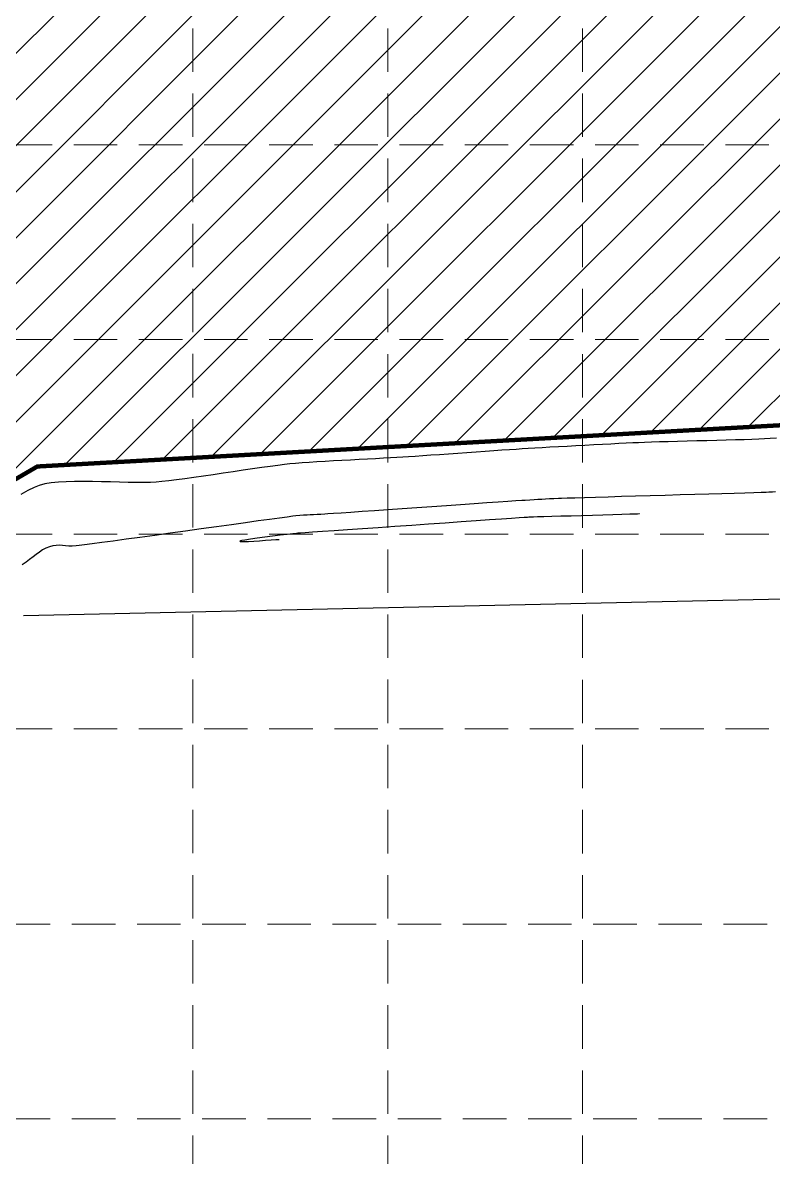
# Model space of a CAD drawing. Extents: x 2138193 to 2139991, y 332071 to 334944.
# Drawn here: x 2138917.9 to 2139090.7, y 332601.8 to 332863.1 of the extents above; entities that cross this region are included whole.
import ezdxf

# ---------------------------------------------------------------- set-up
doc = ezdxf.new("R2010")
doc.units = 0
doc.header["$LTSCALE"] = 100
doc.header["$MEASUREMENT"] = 0
doc.linetypes.add('DASHED', pattern=[0.75, 0.5, -0.25])
doc.linetypes.add('HIDDEN', pattern=[0.375, 0.25, -0.125])
for name, color, linetype in [('CONTOURS', 35, 'Continuous'), ('GRID', 254, 'DASHED'), ('V-ADJC-E', 7, 'Continuous'), ('V-PROP-E', 7, 'Continuous')]:
    doc.layers.add(name, color=color, linetype=linetype)

msp = doc.modelspace()

# ---------------------------------------------------------------- hatches: boundary and pattern name
at = {"layer": 'CONTOURS', "ltscale": 10}
h = msp.add_hatch(dxfattribs=at)
h.set_pattern_fill('ANSI31', color=5, scale=60, style=0)
h.set_pattern_definition([(45, (0, 0), (-5.303300858899106, 5.303300858899107), [])])
h.paths.add_polyline_path([(2138483.546160111, 332606.2740493599), (2138656.140052903, 332606.2740493599), (2138921.264482902, 332760.8706732228), (2139372.471049562, 332785.9219287917), (2139377.748317752, 332780.6479753673), (2139409.411939294, 332807.0177192923), (2139404.134671104, 332828.1135155923), (2139401.496037009, 332952.0512992817), (2139392.260811476, 332977.1025548506), (2139347.404019459, 332973.1470955816), (2139339.488117175, 332969.1916305132), (2139182.489332715, 332936.2294564062), (2139043.960999322, 332917.7706368185), (2138914.667891463, 332903.2672764998), (2138844.744069344, 332879.534509287), (2138820.996350087, 332862.3941780554), (2138795.929319984, 332796.4698240421), (2138748.301847437, 332763.2789477164)])

# ---------------------------------------------------------------- linework, layer by layer
at = {"layer": 'CONTOURS', "color": 5, "ltscale": 10, "const_width": 1}
msp.add_lwpolyline([(2138656.140052903, 332606.2740493598), (2138921.264482902, 332760.8706732228), (2139372.471049562, 332785.9219287917), (2139377.748317752, 332780.6479753673), (2139409.411939294, 332807.0177192923), (2139404.134671104, 332828.1135155923), (2139401.496037009, 332952.0512992817), (2139392.260811476, 332977.1025548506), (2139347.404019459, 332973.1470955816), (2139339.488117175, 332969.1916305132), (2139182.489332715, 332936.2294564062), (2139043.960999322, 332917.7706368185), (2138914.667891463, 332903.2672764998), (2138844.744069344, 332879.534509287), (2138820.996350087, 332862.3941780554), (2138795.929319984, 332796.4698240421), (2138748.301847437, 332763.2789477164), (2138483.546160112, 332606.27404936)], dxfattribs=at)
at = {"layer": 'CONTOURS', "extrusion": (0.02599468586012982, -0.9996620810589113, 0), "elevation": -277049.7620448726}
msp.add_lwpolyline([(2147004.981625339, 545), (2147002.713051326, 545)], dxfattribs=at)
at = {"layer": 'CONTOURS', "extrusion": (0.02678078806214005, -0.9996413303734348, 0), "elevation": -275361.3232562481}
msp.add_lwpolyline([(2147224.392249625, 545), (2147222.183060642, 545)], dxfattribs=at)
at = {"layer": 'CONTOURS', "extrusion": (0.02804333098697356, -0.9996067084544576, 0), "elevation": -272649.1220904927}
msp.add_lwpolyline([(2147572.577579207, 545), (2147570.465721786, 545)], dxfattribs=at)
at = {"layer": 'CONTOURS', "extrusion": (0.02992535224713386, -0.9995521363555205, 0), "elevation": -268605.1645609442}
msp.add_lwpolyline([(2148084.094501131, 545), (2148082.117917772, 545)], dxfattribs=at)
at = {"layer": 'CONTOURS'}
for points, elevation in [([(2139085.743975462, 332767.0982005611), (2139083.941565034, 332767.0392574298)], 545), ([(2139087.335139242, 332767.1568036122), (2139085.743975462, 332767.0982005611)], 545), ([(2139024.339666469, 332764.3311966344), (2139022.268129913, 332764.1853691912)], 545), ([(2139029.951536511, 332764.7178303479), (2139028.213498129, 332764.6000578933)], 545), ([(2139034.213870713, 332764.9886763995), (2139032.869216578, 332764.9069055052)], 545), ([(2139037.440528568, 332765.1791766914), (2139035.747318996, 332765.080007348)], 545), ([(2139039.264466569, 332765.2844627704), (2139037.440528568, 332765.1791766914)], 545), ([(2139041.19010014, 332765.3941439256), (2139039.264466569, 332765.2844627704)], 545), ([(2139043.18839642, 332765.506498498), (2139041.19010014, 332765.3941439256)], 545), ([(2139045.230322549, 332765.6198048281), (2139043.18839642, 332765.506498498)], 545), ([(2139058.306681025, 332766.2949789768), (2139056.772266021, 332766.2232168022)], 545), ([(2139061.029034268, 332766.4065495778), (2139059.652462999, 332766.3539196349)], 545), ([(2139062.649866418, 332766.4604385406), (2139061.029034268, 332766.4065495778)], 545), ([(2139066.472477524, 332766.5714604928), (2139064.477000491, 332766.515453265)], 545), ([(2139068.598338556, 332766.6283269654), (2139066.472477524, 332766.5714604928)], 545), ([(2139070.816624626, 332766.6859194246), (2139068.598338556, 332766.6283269654)], 545), ([(2138997.277093192, 332762.5619497514), (2138995.345973818, 332762.4628053633)], 545), ([(2138999.140313706, 332762.6578404894), (2138997.277093192, 332762.5619497514)], 545), ([(2139011.849374294, 332763.4474910549), (2139009.978307126, 332763.316582007)], 545), ([(2139013.834173927, 332763.5874632032), (2139011.849374294, 332763.4474910549)], 545), ([(2139015.900577667, 332763.7338677715), (2139013.834173927, 332763.5874632032)], 545), ([(2139018.016457151, 332763.8840740792), (2139015.900577667, 332763.7338677715)], 545), ([(2139020.14968402, 332764.035451446), (2139018.016457151, 332763.8840740792)], 545), ([(2138966.373751628, 332759.6642526393), (2138964.072465098, 332759.3222033422)], 545), ([(2138974.84284236, 332760.8934115284), (2138972.90823589, 332760.6219421113)], 545), ([(2138921.69973854, 332756.5281773229), (2138920.508577989, 332756.0588105478)], 545), ([(2138924.437059514, 332757.0843076186), (2138922.960083251, 332756.846748962)], 545), ([(2138929.844640649, 332757.4087544429), (2138927.91165191, 332757.3555254843)], 545), ([(2138942.146505729, 332757.1912556668), (2138940.173961862, 332757.2424944849)], 545), ([(2138944.012544178, 332757.1568526143), (2138942.146505729, 332757.1912556668)], 545), ([(2138951.500958943, 332757.5540627065), (2138949.948946978, 332757.3765664067)], 545), ([(2138959.501978088, 332758.6487692198), (2138957.305035514, 332758.3323489547)], 545), ([(2139058.977820978, 332754.0187477553), (2139055.712052339, 332753.9241535914)], 548), ([(2139069.218627943, 332754.3143531274), (2139065.79223976, 332754.2154922404)], 548), ([(2139072.576294015, 332754.4113468213), (2139069.218627943, 332754.3143531274)], 548), ([(2139075.804106998, 332754.504828605), (2139072.576294015, 332754.4113468213)], 548), ([(2139081.625649781, 332754.6746775736), (2139078.840935913, 332754.5931537615)], 548), ([(2139087.855791307, 332754.8619937732), (2139086.194208457, 332754.8107422965)], 548), ([(2139089.627909138, 332754.9227113717), (2139089.020735194, 332754.8998650372)], 548), ([(2139090.450813805, 332754.9688921426), (2139089.627909138, 332754.9227113717)], 548), ([(2139015.418504031, 332751.8247410628), (2139012.037217519, 332751.5895513715)], 548), ([(2139024.729154046, 332752.4709261432), (2139021.830107179, 332752.27006344)], 548), ([(2139029.585563954, 332752.8058796222), (2139027.336184599, 332752.6510765344)], 548), ([(2139035.590004409, 332753.1981050035), (2139034.614240712, 332753.1385428357)], 548), ([(2139041.948862685, 332753.5130988832), (2139041.197457246, 332753.4860255037)], 548), ([(2139043.242855805, 332753.5547522402), (2139041.948862685, 332753.5130988832)], 548), ([(2139045.018305626, 332753.6093408577), (2139043.242855805, 332753.5547522402)], 548), ([(2138981.712442945, 332749.5712981523), (2138980.774361413, 332749.4867110405)], 548), ([(2138982.559013265, 332749.6341445067), (2138981.712442945, 332749.5712981523)], 548), ([(2138984.10020494, 332749.7180636743), (2138983.344718541, 332749.6811122865)], 548), ([(2138985.643105767, 332749.7853660046), (2138984.856118626, 332749.7508608528)], 548), ([(2138986.491812529, 332749.8274413124), (2138985.643105767, 332749.7853660046)], 548), ([(2138996.001330883, 332750.4737175409), (2138993.427706923, 332750.2950186392)], 548), ([(2139025.371229341, 332748.5486889123), (2139022.239493505, 332748.3321091188)], 549), ([(2139033.303517367, 332749.0963290771), (2139032.163938218, 332749.0179132866)], 549), ([(2139033.752189144, 332749.1268383678), (2139033.303517367, 332749.0963290771)], 549), ([(2139035.045788661, 332749.19672746), (2139034.698134544, 332749.1811539882)], 549), ([(2139035.461215524, 332749.2102144719), (2139035.045788661, 332749.19672746)], 549), ([(2139036.428711166, 332749.239734362), (2139035.461215524, 332749.2102144719)], 549), ([(2139039.677104655, 332749.3368687342), (2139037.862574555, 332749.2827861197)], 549), ([(2139046.547684887, 332749.5402916114), (2139044.105360855, 332749.4681224907)], 549), ([(2139053.759028303, 332749.7529558139), (2139051.460219645, 332749.6852092837)], 549), ([(2139059.42222362, 332749.9198858563), (2139058.755775248, 332749.9002093915)], 549), ([(2139059.904847337, 332749.9341696455), (2139059.765540408, 332749.9300409155)], 549), ([(2138955.406550434, 332746.0050652092), (2138951.815520497, 332745.505211998)], 548), ([(2138962.528802747, 332746.996781999), (2138958.999112737, 332746.5053697771)], 548), ([(2138965.931215806, 332747.4699581726), (2138962.528802747, 332746.996781999)], 548), ([(2138972.096592448, 332748.3242275659), (2138969.14194726, 332747.9155545958)], 548), ([(2138989.578850826, 332746.071537365), (2138986.867032865, 332745.8837815403)], 549), ([(2139015.137656196, 332747.8407692267), (2139011.321849283, 332747.5767015274)], 549), ([(2139022.239493505, 332748.3321091188), (2139018.802586696, 332748.0943538237)], 549), ([(2138948.290427582, 332745.0151538455), (2138944.895676346, 332744.5442344542)], 548), ([(2138967.881152467, 332743.6700883196), (2138967.893452249, 332743.6516217223)], 549), ([(2138967.991499795, 332743.7292163995), (2138967.89275186, 332743.6874993813)], 549), ([(2138967.893452249, 332743.6516217223), (2138967.978571898, 332743.6224913073)], 549), ([(2138970.296547681, 332744.1310490198), (2138969.029679668, 332743.9372407226)], 549), ([(2138973.780913278, 332743.8701781364), (2138975.054851202, 332743.9596370736)], 549), ([(2138980.04141815, 332745.3585254858), (2138978.76150369, 332745.208047871)], 549), ([(2138980.903907051, 332745.4585245062), (2138980.04141815, 332745.3585254858)], 549), ([(2138981.341590091, 332745.5031467783), (2138981.22908469, 332745.4956858421)], 549), ([(2138981.837979067, 332745.5356178349), (2138981.454252094, 332745.5090851882)], 549), ([(2138921.740061398, 332741.172421838), (2138921.015535688, 332740.6212466794)], 548), ([(2138922.47115344, 332741.6653364515), (2138921.740061398, 332741.172421838)], 548), ([(2138927.044014685, 332742.6791180903), (2138926.332458104, 332742.7170625628)], 548), ([(2138927.764715665, 332742.6170226416), (2138927.044014685, 332742.6791180903)], 548), ([(2138928.515590138, 332742.5590486755), (2138927.764715665, 332742.6170226416)], 548), ([(2138933.908181346, 332743.0388185477), (2138932.131208369, 332742.8037484976)], 548), ([(2138918.658038362, 332738.800954195), (2138917.736459787, 332738.1995331185)], 548), ([(2138920.275244493, 332740.0300906018), (2138919.49685599, 332739.4172332316)], 548), ([(2138921.015535688, 332740.6212466794), (2138920.275244493, 332740.0300906018)], 548)]:
    msp.add_lwpolyline(points, dxfattribs=dict(at, elevation=elevation))
at = {"layer": 'CONTOURS', "extrusion": (0.04327650002418305, -0.999063133413328, 0), "elevation": -239883.185262378}
msp.add_lwpolyline([(2151485.636775018, 545), (2151484.293558435, 545)], dxfattribs=at)
at = {"layer": 'CONTOURS', "extrusion": (0.0532734236141927, -0.998579962915551, 0), "elevation": -218338.0959042971}
msp.add_lwpolyline([(2153780.038112238, 545), (2153778.740655065, 545)], dxfattribs=at)
at = {"layer": 'CONTOURS', "extrusion": (0.06114138810711169, -0.9981291152252477, 0), "elevation": -201357.784590415}
msp.add_lwpolyline([(2155435.298778783, 545), (2155433.835514026, 545)], dxfattribs=at)
at = {"layer": 'CONTOURS', "extrusion": (0.06964555190583158, -0.9975718004733957, 0), "elevation": -182982.7823290738}
msp.add_lwpolyline([(2157007.914627079, 545), (2157005.91727826, 545)], dxfattribs=at)
at = {"layer": 'CONTOURS', "extrusion": (0.06880615977088736, -0.9976300478522002, 0), "elevation": -184797.6468668864}
msp.add_lwpolyline([(2156855.073227023, 545), (2156853.187424961, 545)], dxfattribs=at)
at = {"layer": 'CONTOURS', "extrusion": (0.06587375977283583, -0.9978279650187154, 0), "elevation": -191135.9960482664}
msp.add_lwpolyline([(2156305.932756037, 545), (2156304.366738989, 545)], dxfattribs=at)
at = {"layer": 'CONTOURS', "extrusion": (0.06327636602488436, -0.9979960428291712, 0), "elevation": -196747.8335123049}
msp.add_lwpolyline([(2155802.493009263, 545), (2155801.135223855, 545)], dxfattribs=at)
at = {"layer": 'CONTOURS', "extrusion": (0.05945384015861214, -0.9982310558635181, 0), "elevation": -205002.547755582}
msp.add_lwpolyline([(2155036.074453175, 545), (2155034.538287501, 545)], dxfattribs=at)
at = {"layer": 'CONTOURS', "extrusion": (0.05463994633661343, -0.9985061222968702, 0), "elevation": -215391.1920686206}
msp.add_lwpolyline([(2154034.1135557, 545), (2154032.05395579, 545)], dxfattribs=at)
at = {"layer": 'CONTOURS', "extrusion": (0.05381035111611238, -0.9985511735072774, 0), "elevation": -217180.7269732374}
msp.add_lwpolyline([(2153856.464414166, 545), (2153854.419363993, 545)], dxfattribs=at)
at = {"layer": 'CONTOURS', "extrusion": (0.05287831783225949, -0.9986009630994909, 0), "elevation": -219190.9604192011}
msp.add_lwpolyline([(2153654.819385723, 545), (2153652.817967145, 545)], dxfattribs=at)
at = {"layer": 'CONTOURS', "extrusion": (0.05179471745127006, -0.9986577528083097, 0), "elevation": -221527.7349339959}
msp.add_lwpolyline([(2153417.638885224, 545), (2153415.710179494, 545)], dxfattribs=at)
at = {"layer": 'CONTOURS', "extrusion": (0.05048967966095374, -0.9987245827793237, 0), "elevation": -224341.5190108822}
msp.add_lwpolyline([(2153128.146396598, 545), (2153126.319484042, 545)], dxfattribs=at)
at = {"layer": 'CONTOURS', "extrusion": (0.04885616222661899, -0.9988058246788944, 0), "elevation": -227862.7373275625}
msp.add_lwpolyline([(2152760.044043156, 545), (2152758.348002615, 545)], dxfattribs=at)
at = {"layer": 'CONTOURS', "extrusion": (0.04375464389637507, -0.9990423069807912, 0), "elevation": -238853.8725388361}
msp.add_lwpolyline([(2151571.163282613, 545), (2151569.816210557, 545)], dxfattribs=at)
at = {"layer": 'CONTOURS', "extrusion": (0.03009620583494902, -0.999547006595658, 0), "elevation": -268238.0496225446}
msp.add_lwpolyline([(2148110.504445007, 545), (2148108.67648288, 545)], dxfattribs=at)
at = {"layer": 'CONTOURS', "extrusion": (0.02559281655358843, -0.9996724502259999, 0), "elevation": -277912.8412616484}
msp.add_lwpolyline([(2146888.874706783, 545), (2146886.601209952, 545)], dxfattribs=at)
at = {"layer": 'CONTOURS', "extrusion": (0.0256089054350992, -0.9996720382017376, 0), "elevation": -277878.2888601982}
msp.add_lwpolyline([(2146895.637211787, 545), (2146893.347201488, 545)], dxfattribs=at)
at = {"layer": 'CONTOURS', "extrusion": (0.07840563200839495, -0.9969215399766245, 0), "elevation": -164029.0496492317}
msp.add_lwpolyline([(2158487.837571659, 545), (2158486.340414102, 545)], dxfattribs=at)
at = {"layer": 'CONTOURS', "extrusion": (0.07035195028031543, -0.9975222318784459, 0), "elevation": -181455.618908932}
msp.add_lwpolyline([(2157094.396977858, 545), (2157092.750078212, 545)], dxfattribs=at)
at = {"layer": 'CONTOURS', "extrusion": (0.06449456979323263, -0.9979180579923314, 0), "elevation": -194116.1770507834}
msp.add_lwpolyline([(2155993.71960644, 545), (2155991.950104192, 545)], dxfattribs=at)
at = {"layer": 'CONTOURS', "extrusion": (0.06014600114260984, -0.9981895904819652, 0), "elevation": -203508.0585639934}
msp.add_lwpolyline([(2155129.35054259, 545), (2155127.48561999, 545)], dxfattribs=at)
at = {"layer": 'CONTOURS', "extrusion": (0.05690013597390681, -0.9983798748603415, 0), "elevation": -210514.2429649112}
msp.add_lwpolyline([(2154458.198873586, 545), (2154456.265738416, 545)], dxfattribs=at)
at = {"layer": 'CONTOURS', "extrusion": (0.05450890573086539, -0.9985132844364285, 0), "elevation": -215673.452807725}
msp.add_lwpolyline([(2153949.823756993, 545), (2153947.849633018, 545)], dxfattribs=at)
at = {"layer": 'CONTOURS', "extrusion": (0.05282147485342464, -0.9986039714492974, 0), "elevation": -219313.030139269}
msp.add_lwpolyline([(2153584.277070404, 545), (2153582.289191644, 545)], dxfattribs=at)
at = {"layer": 'CONTOURS', "extrusion": (0.05175347857799296, -0.9986598907811796, 0), "elevation": -221616.0749449978}
msp.add_lwpolyline([(2153350.473582022, 545), (2153348.499189041, 545)], dxfattribs=at)
at = {"layer": 'CONTOURS', "extrusion": (0.05220141951482231, -0.9986365764384147, 0), "elevation": -220650.1699270139}
msp.add_lwpolyline([(2153455.23205278, 545), (2153453.46158839, 545)], dxfattribs=at)
at = {"layer": 'CONTOURS', "extrusion": (0.05384371341616433, -0.9985493751064881, 0), "elevation": -217108.284425204}
msp.add_lwpolyline([(2153816.85055988, 545), (2153815.202559927, 545)], dxfattribs=at)
at = {"layer": 'CONTOURS', "extrusion": (0.05661867520832024, -0.9983958762022482, 0), "elevation": -211121.5553334459}
msp.add_lwpolyline([(2154413.418476194, 545), (2154411.920175741, 545)], dxfattribs=at)
at = {"layer": 'CONTOURS', "extrusion": (0.06108216388039932, -0.9981327413003183, 0), "elevation": -201486.5734479903}
msp.add_lwpolyline([(2155337.176777162, 545), (2155335.855396295, 545)], dxfattribs=at)
at = {"layer": 'CONTOURS', "extrusion": (0.06562421387133288, -0.9978444079884247, 0), "elevation": -191675.1574729232}
msp.add_lwpolyline([(2156233.196464851, 545), (2156231.856476778, 545)], dxfattribs=at)
at = {"layer": 'CONTOURS', "extrusion": (0.06763795136431686, -0.9977099315608914, 0), "elevation": -187323.0106796501}
msp.add_lwpolyline([(2156617.198768692, 545), (2156615.648000173, 545)], dxfattribs=at)
at = {"layer": 'CONTOURS', "extrusion": (0.0689376382191233, -0.9976209711292007, 0), "elevation": -184513.367013084}
msp.add_lwpolyline([(2156861.128944931, 545), (2156859.399624487, 545)], dxfattribs=at)
at = {"layer": 'CONTOURS', "extrusion": (0.07059125265025525, -0.9975053258250142, 0), "elevation": -180937.7857955098}
msp.add_lwpolyline([(2157176.345200242, 545), (2157174.2214563, 545)], dxfattribs=at)
at = {"layer": 'CONTOURS', "extrusion": (0.1464887908853426, -0.9892123301622107, 0), "elevation": -15835.36377736548}
msp.add_lwpolyline([(2164635.145021844, 545), (2164632.817276734, 545)], dxfattribs=at)
at = {"layer": 'CONTOURS', "extrusion": (0.1466549105270996, -0.9891877158650366, 0), "elevation": -15471.85005106498}
msp.add_lwpolyline([(2164642.388905936, 545), (2164640.100351492, 545)], dxfattribs=at)
at = {"layer": 'CONTOURS', "extrusion": (0.1453326122809927, -0.9893828540092975, 0), "elevation": -18365.13869785116}
msp.add_lwpolyline([(2164621.989019948, 545), (2164619.775312285, 545)], dxfattribs=at)
at = {"layer": 'CONTOURS', "extrusion": (0.1428794377985616, -0.9897401003568397, 0), "elevation": -23731.28476069128}
msp.add_lwpolyline([(2164571.91144254, 545), (2164569.809405942, 545)], dxfattribs=at)
at = {"layer": 'CONTOURS', "extrusion": (0.1329620486897995, -0.9911211296346231, 0), "elevation": -45403.87537599832}
msp.add_lwpolyline([(2164229.500924515, 545), (2164227.732609805, 545)], dxfattribs=at)
at = {"layer": 'CONTOURS', "extrusion": (0.1236999397634384, -0.9923196687068748, 0), "elevation": -65614.13680832298}
msp.add_lwpolyline([(2163712.624499249, 545), (2163711.078129896, 545)], dxfattribs=at)
at = {"layer": 'CONTOURS', "extrusion": (0.1086836609901067, -0.9940763863173633, 0), "elevation": -98318.19636830932}
msp.add_lwpolyline([(2162474.656176516, 545), (2162473.368305241, 545)], dxfattribs=at)
at = {"layer": 'CONTOURS', "extrusion": (0.08989433437225067, -0.9959513083719355, 0), "elevation": -139132.0809351337}
msp.add_lwpolyline([(2160234.032445964, 545), (2160232.712093195, 545)], dxfattribs=at)
at = {"layer": 'CONTOURS', "extrusion": (-0.2450582477553837, 0.9695083574714873, 0), "elevation": -201550.1687527824}
msp.add_lwpolyline([(-2155248.495581272, 545), (-2155247.195597933, 545)], dxfattribs=at)
at = {"layer": 'CONTOURS', "extrusion": (0.09962299590309381, -0.9950252553012371, 0), "elevation": -118015.6423362763}
msp.add_lwpolyline([(2161435.761301853, 545), (2161434.091701901, 545)], dxfattribs=at)
at = {"layer": 'CONTOURS', "extrusion": (0.05774686265205822, -0.9983312575762838, 0), "elevation": -208685.6928726987}
msp.add_lwpolyline([(2154574.285210458, 545), (2154572.468881196, 545)], dxfattribs=at)
at = {"layer": 'CONTOURS', "extrusion": (0.005620416749316744, -0.9999842053330463, 0), "elevation": -320730.4758375635}
msp.add_lwpolyline([(2140768.316667152, 545), (2140766.296269738, 545)], dxfattribs=at)
at = {"layer": 'CONTOURS', "extrusion": (-0.009989309550718722, -0.9999501056026245, 0), "elevation": -354107.2698864123}
msp.add_lwpolyline([(2135503.20294707, 545), (2135501.127414943, 545)], dxfattribs=at)
at = {"layer": 'CONTOURS', "extrusion": (-0.02050722922649554, -0.9997897046626616, 0), "elevation": -376551.0306640579}
msp.add_lwpolyline([(2131662.298953609, 545), (2131660.20033434, 545)], dxfattribs=at)
at = {"layer": 'CONTOURS', "extrusion": (-0.02658992626631561, -0.9996464254030782, 0), "elevation": -389513.8533468542}
msp.add_lwpolyline([(2129333.860947668, 545), (2129331.771595313, 545)], dxfattribs=at)
at = {"layer": 'CONTOURS', "extrusion": (-0.02846781240822103, -0.9995947096982308, 0), "elevation": -393513.3268360124}
msp.add_lwpolyline([(2128600.41149648, 545), (2128598.363931033, 545)], dxfattribs=at)
at = {"layer": 'CONTOURS', "extrusion": (-0.004505700556450191, -0.9999898492797293, 0), "elevation": -342391.2203553331}
msp.add_lwpolyline([(2137424.723851905, 545), (2137422.996615038, 545)], dxfattribs=at)
at = {"layer": 'CONTOURS', "extrusion": (0.01839117674402251, -0.9998308680061694, 0), "elevation": -293363.1400442538}
msp.add_lwpolyline([(2144705.327496988, 545), (2144703.771147238, 545)], dxfattribs=at)
at = {"layer": 'CONTOURS', "extrusion": (0.05522483659654239, -0.9984739442884252, 0), "elevation": -214126.3567997848}
msp.add_lwpolyline([(2154060.958584256, 545), (2154059.603876884, 545)], dxfattribs=at)
at = {"layer": 'CONTOURS', "extrusion": (0.09496579401428609, -0.9954805362071306, 0), "elevation": -128126.4113926381}
msp.add_lwpolyline([(2160883.610577692, 545), (2160882.304216709, 545)], dxfattribs=at)
at = {"layer": 'CONTOURS', "extrusion": (0.1254279111300803, -0.9921027361667464, 0), "elevation": -61845.46109193482}
msp.add_lwpolyline([(2163798.503055254, 545), (2163796.721548176, 545)], dxfattribs=at)
at = {"layer": 'CONTOURS', "extrusion": (-0.1333431766584979, 0.9910699255040589, 0), "elevation": 44571.40223898803}
msp.add_lwpolyline([(-2164225.199754636, 545), (-2164223.235478328, 545)], dxfattribs=at)
at = {"layer": 'CONTOURS', "extrusion": (0.1387994560897983, -0.9903205092237443, 0), "elevation": -32651.2906020307}
msp.add_lwpolyline([(2164439.963070001, 545), (2164437.852739728, 545)], dxfattribs=at)
at = {"layer": 'CONTOURS', "extrusion": (0.1450403586294189, -0.9894257396938133, 0), "elevation": -19004.51893729385}
msp.add_lwpolyline([(2164607.313264311, 545), (2164605.021174309, 545)], dxfattribs=at)
at = {"layer": 'CONTOURS', "extrusion": (0.4958793854444137, -0.8683914066198898, 0), "elevation": 771683.9995586558}
msp.add_lwpolyline([(2022425.481739394, 545), (2022423.637787281, 545)], dxfattribs=at)
at = {"layer": 'CONTOURS', "extrusion": (0.4479919939208353, -0.894037568216702, 0), "elevation": 660722.8458476644}
msp.add_lwpolyline([(2061347.340373673, 545), (2061345.760744332, 545)], dxfattribs=at)
at = {"layer": 'CONTOURS', "extrusion": (0.02926369721697389, -0.9995717263034172, 0), "elevation": -270014.736292563}
msp.add_lwpolyline([(2147874.129565755, 548), (2147871.275309302, 548)], dxfattribs=at)
at = {"layer": 'CONTOURS', "extrusion": (0.02907619762354112, -0.9995771979851066, 0), "elevation": -270417.6285125973}
msp.add_lwpolyline([(2147826.533846012, 548), (2147823.442572181, 548)], dxfattribs=at)
at = {"layer": 'CONTOURS', "extrusion": (0.02887801800638872, -0.9995829430697698, 0), "elevation": -270843.4576999329}
msp.add_lwpolyline([(2147779.526845094, 548), (2147776.144995203, 548)], dxfattribs=at)
at = {"layer": 'CONTOURS', "extrusion": (0.0288417996212773, -0.9995839887646292, 0), "elevation": -270921.2790434707}
msp.add_lwpolyline([(2147773.147243353, 548), (2147769.71183487, 548)], dxfattribs=at)
at = {"layer": 'CONTOURS', "extrusion": (0.02907237276804385, -0.9995773092370775, 0), "elevation": -270425.8434169913}
msp.add_lwpolyline([(2147848.637641132, 548), (2147845.599528034, 548)], dxfattribs=at)
at = {"layer": 'CONTOURS', "extrusion": (0.02955564482172823, -0.9995631365047293, 0), "elevation": -269387.3695349363}
msp.add_lwpolyline([(2147984.390499676, 548), (2147981.91795167, 548)], dxfattribs=at)
at = {"layer": 'CONTOURS', "extrusion": (0.03002186614459907, -0.9995492421852943, 0), "elevation": -268385.4595166873}
msp.add_lwpolyline([(2148111.904777164, 548), (2148109.806740623, 548)], dxfattribs=at)
at = {"layer": 'CONTOURS', "extrusion": (0.03249192374112465, -0.9994719980527723, 0), "elevation": -263076.0872927541}
msp.add_lwpolyline([(2148771.424397852, 548), (2148770.258838547, 548)], dxfattribs=at)
at = {"layer": 'CONTOURS', "extrusion": (0.07080621122220922, -0.9974900904030857, 0), "elevation": -180458.8937185663}
msp.add_lwpolyline([(2157283.380777033, 548), (2157282.645775256, 548)], dxfattribs=at)
at = {"layer": 'CONTOURS', "extrusion": (0.06943993868156915, -0.997586134083619, 0), "elevation": -183415.5071813251}
msp.add_lwpolyline([(2156951.579928217, 548), (2156948.197157468, 548)], dxfattribs=at)
at = {"layer": 'CONTOURS', "extrusion": (0.06942414886874562, -0.9975872330547593, 0), "elevation": -183449.6474112977}
msp.add_lwpolyline([(2156952.095567974, 548), (2156948.676555398, 548)], dxfattribs=at)
at = {"layer": 'CONTOURS', "extrusion": (0.06933070046345341, -0.9975937319235958, 0), "elevation": -183651.6973808117}
msp.add_lwpolyline([(2156941.585178677, 548), (2156938.291077338, 548)], dxfattribs=at)
at = {"layer": 'CONTOURS', "extrusion": (0.06924468692185516, -0.9975997059608099, 0), "elevation": -183837.6698282945}
msp.add_lwpolyline([(2156928.875521754, 548), (2156925.742573457, 548)], dxfattribs=at)
at = {"layer": 'CONTOURS', "extrusion": (0.0689373630220861, -0.9976209901458376, 0), "elevation": -184502.1252519011}
msp.add_lwpolyline([(2156877.659377317, 548), (2156875.046129823, 548)], dxfattribs=at)
at = {"layer": 'CONTOURS', "extrusion": (0.06819488057205948, -0.9976720193850095, 0), "elevation": -186107.2966703149}
msp.add_lwpolyline([(2156743.834365152, 548), (2156742.004010848, 548)], dxfattribs=at)
at = {"layer": 'CONTOURS', "extrusion": (0.06730543440667418, -0.9977324182862503, 0), "elevation": -188029.9478684511}
msp.add_lwpolyline([(2156578.403905252, 548), (2156577.063693903, 548)], dxfattribs=at)
at = {"layer": 'CONTOURS', "extrusion": (0.06496616922445324, -0.9978874670303761, 0), "elevation": -193085.3056394137}
msp.add_lwpolyline([(2156132.44496379, 548), (2156131.660690523, 548)], dxfattribs=at)
at = {"layer": 'CONTOURS', "extrusion": (0.06147200738043659, -0.9981088078504365, 0), "elevation": -200633.0868258665}
msp.add_lwpolyline([(2155444.292158984, 548), (2155443.207312622, 548)], dxfattribs=at)
at = {"layer": 'CONTOURS', "extrusion": (0.05945362736498749, -0.9982310685373128, 0), "elevation": -204991.1556149975}
msp.add_lwpolyline([(2155036.073353133, 548), (2155035.167294085, 548)], dxfattribs=at)
at = {"layer": 'CONTOURS', "extrusion": (0.0570003303345805, -0.9983741594921961, 0), "elevation": -210286.4614753556}
msp.add_lwpolyline([(2154526.677850169, 548), (2154525.807562729, 548)], dxfattribs=at)
at = {"layer": 'CONTOURS', "extrusion": (0.05374961084647755, -0.9985544448520833, 0), "elevation": -217299.8624668521}
msp.add_lwpolyline([(2153831.497599171, 548), (2153830.627328853, 548)], dxfattribs=at)
at = {"layer": 'CONTOURS', "extrusion": (0.0500859964696015, -0.9987449088519286, 0), "elevation": -225199.8512212505}
msp.add_lwpolyline([(2153020.733438564, 548), (2153019.827425731, 548)], dxfattribs=at)
at = {"layer": 'CONTOURS', "extrusion": (0.04645669820189916, -0.9989203047251457, 0), "elevation": -233021.4258285751}
msp.add_lwpolyline([(2152189.228278566, 548), (2152188.250760425, 548)], dxfattribs=at)
at = {"layer": 'CONTOURS', "extrusion": (0.04321385959142958, -0.9990658448466808, 0), "elevation": -240006.4166745474}
msp.add_lwpolyline([(2151422.563523143, 548), (2151421.478736446, 548)], dxfattribs=at)
at = {"layer": 'CONTOURS', "extrusion": (0.02998919003087487, -0.999550223091012, 0), "elevation": -268455.7169124302}
msp.add_lwpolyline([(2148064.133236685, 548), (2148061.936473088, 548)], dxfattribs=at)
at = {"layer": 'CONTOURS', "extrusion": (0.02954711945084813, -0.9995633885513002, 0), "elevation": -269405.7076103605}
msp.add_lwpolyline([(2147947.750253928, 548), (2147945.194167626, 548)], dxfattribs=at)
at = {"layer": 'CONTOURS', "extrusion": (0.1362957062084253, -0.9906681989794295, 0), "elevation": -38110.47061076213}
msp.add_lwpolyline([(2164366.461405979, 548), (2164363.80243876, 548)], dxfattribs=at)
at = {"layer": 'CONTOURS', "extrusion": (0.1351468783210021, -0.9908255756085873, 0), "elevation": -40620.1512985967}
msp.add_lwpolyline([(2164323.085153665, 548), (2164320.815068251, 548)], dxfattribs=at)
at = {"layer": 'CONTOURS', "extrusion": (0.1331623102379605, -0.9910942433149782, 0), "elevation": -44954.49565234425}
msp.add_lwpolyline([(2164239.212293368, 548), (2164237.396160884, 548)], dxfattribs=at)
at = {"layer": 'CONTOURS', "extrusion": (0.1291647806606872, -0.9916231438590352, 0), "elevation": -53681.11784197803}
msp.add_lwpolyline([(2164041.641543353, 548), (2164040.344424014, 548)], dxfattribs=at)
at = {"layer": 'CONTOURS', "extrusion": (0.117656060222954, -0.9930544051021639, 0), "elevation": -78774.2927698757}
msp.add_lwpolyline([(2163274.27405607, 548), (2163273.560959183, 548)], dxfattribs=at)
at = {"layer": 'CONTOURS', "extrusion": (0.05967134033570104, -0.9982180779481711, 0), "elevation": -204520.7439826773}
msp.add_lwpolyline([(2155027.46259634, 548), (2155026.675488499, 548)], dxfattribs=at)
at = {"layer": 'CONTOURS', "extrusion": (0.04334668457732488, -0.999060090753381, 0), "elevation": -239719.0944193598}
msp.add_lwpolyline([(2151398.002967731, 548), (2151397.246342886, 548)], dxfattribs=at)
at = {"layer": 'CONTOURS', "extrusion": (0.05888105114992585, -0.9982650058053121, 0), "elevation": -206226.7353890044}
msp.add_lwpolyline([(2154868.964984561, 548), (2154868.022276418, 548)], dxfattribs=at)
at = {"layer": 'CONTOURS', "extrusion": (0.06675674337556842, -0.9977692805523172, 0), "elevation": -189215.7761731753}
msp.add_lwpolyline([(2156429.974664325, 548), (2156429.250564465, 548)], dxfattribs=at)
at = {"layer": 'CONTOURS', "extrusion": (0.06829822446669637, -0.9976649500381864, 0), "elevation": -185883.850406118}
msp.add_lwpolyline([(2156721.027383842, 548), (2156719.74065751, 548)], dxfattribs=at)
at = {"layer": 'CONTOURS', "extrusion": (0.06884489464768573, -0.9976273755671249, 0), "elevation": -184702.0257563496}
msp.add_lwpolyline([(2156824.344056016, 548), (2156822.560500265, 548)], dxfattribs=at)
at = {"layer": 'CONTOURS', "extrusion": (0.06911504802246883, -0.9976086959007785, 0), "elevation": -184117.9543984348}
msp.add_lwpolyline([(2156876.496574743, 548), (2156874.281987548, 548)], dxfattribs=at)
at = {"layer": 'CONTOURS', "extrusion": (0.06935873319302935, -0.9975917833111189, 0), "elevation": -183591.0855162358}
msp.add_lwpolyline([(2156926.86604492, 548), (2156923.986789457, 548)], dxfattribs=at)
at = {"layer": 'CONTOURS', "extrusion": (0.06941105473291762, -0.9975881442162712, 0), "elevation": -183477.958890086}
msp.add_lwpolyline([(2156939.604944962, 548), (2156936.492052772, 548)], dxfattribs=at)
at = {"layer": 'CONTOURS', "extrusion": (0.06943628837352672, -0.9975863881674152, 0), "elevation": -183423.3997560659}
msp.add_lwpolyline([(2156947.525999962, 548), (2156944.245269341, 548)], dxfattribs=at)
at = {"layer": 'CONTOURS', "extrusion": (0.06896210247192207, -0.9976192802981768, 0), "elevation": -184444.6808225366}
msp.add_lwpolyline([(2156882.74687622, 549), (2156879.990897423, 549)], dxfattribs=at)
at = {"layer": 'CONTOURS', "extrusion": (0.06891589271226065, -0.9976224735498256, 0), "elevation": -184544.5873483593}
msp.add_lwpolyline([(2156876.496501497, 549), (2156874.201092049, 549)], dxfattribs=at)
at = {"layer": 'CONTOURS', "extrusion": (0.06883388507513173, -0.9976281352615631, 0), "elevation": -184721.888106415}
msp.add_lwpolyline([(2156863.076632097, 549), (2156861.319124285, 549)], dxfattribs=at)
at = {"layer": 'CONTOURS', "extrusion": (0.06121424022315307, -0.9981246499280048, 0), "elevation": -201185.7797874563}
msp.add_lwpolyline([(2155391.648095992, 549), (2155391.300072304, 549)], dxfattribs=at)
at = {"layer": 'CONTOURS', "extrusion": (0.05825172461510742, -0.9983019265629842, 0), "elevation": -207581.6903428202}
msp.add_lwpolyline([(2154785.374067334, 549), (2154785.074318332, 549)], dxfattribs=at)
at = {"layer": 'CONTOURS', "extrusion": (0.05188103127428138, -0.9986532724594244, 0), "elevation": -221325.7325969329}
msp.add_lwpolyline([(2153417.371870261, 549), (2153417.072132223, 549)], dxfattribs=at)
at = {"layer": 'CONTOURS', "extrusion": (0.03001148192994563, -0.9995495540253964, 0), "elevation": -268403.7010510106}
msp.add_lwpolyline([(2148060.640667371, 549), (2148059.206157813, 549)], dxfattribs=at)
at = {"layer": 'CONTOURS', "extrusion": (0.02966817921500028, -0.999559802684195, 0), "elevation": -269141.4490154714}
msp.add_lwpolyline([(2147972.254965068, 549), (2147970.144540287, 549)], dxfattribs=at)
at = {"layer": 'CONTOURS', "extrusion": (0.02958962013567096, -0.9995621313256254, 0), "elevation": -269310.2650229112}
msp.add_lwpolyline([(2147953.415316103, 549), (2147951.095539923, 549)], dxfattribs=at)
at = {"layer": 'CONTOURS', "extrusion": (0.0294994252279717, -0.9995647972548951, 0), "elevation": -269504.0830856627}
msp.add_lwpolyline([(2147934.030205363, 549), (2147931.548938901, 549)], dxfattribs=at)
at = {"layer": 'CONTOURS', "extrusion": (0.02947381463070867, -0.9995655527533523, 0), "elevation": -269559.1168006611}
msp.add_lwpolyline([(2147929.557742599, 549), (2147927.124337263, 549)], dxfattribs=at)
at = {"layer": 'CONTOURS', "extrusion": (0.02945021853355168, -0.9995662482438701, 0), "elevation": -269609.8215077188}
msp.add_lwpolyline([(2147927.574115941, 549), (2147925.493645402, 549)], dxfattribs=at)
at = {"layer": 'CONTOURS', "extrusion": (0.02945430630659729, -0.9995661277974545, 0), "elevation": -269601.0374543963}
msp.add_lwpolyline([(2147930.452076923, 549), (2147928.676680055, 549)], dxfattribs=at)
at = {"layer": 'CONTOURS', "extrusion": (0.02947396578023454, -0.9995655482964516, 0), "elevation": -269558.7918787593}
msp.add_lwpolyline([(2147936.897226959, 549), (2147935.754178119, 549)], dxfattribs=at)
at = {"layer": 'CONTOURS', "extrusion": (0.02956633621766928, -0.9995628203182949, 0), "elevation": -269360.2983147563}
msp.add_lwpolyline([(2147962.808380956, 549), (2147962.464914011, 549)], dxfattribs=at)
at = {"layer": 'CONTOURS', "extrusion": (0.1379301442425735, -0.9904419595863369, 0), "elevation": -34539.17754737718}
msp.add_lwpolyline([(2164410.516037914, 548), (2164406.888806386, 548)], dxfattribs=at)
at = {"layer": 'CONTOURS', "extrusion": (0.13746591972348, -0.9905064971591947, 0), "elevation": -35553.61191508331}
msp.add_lwpolyline([(2164404.330569572, 548), (2164401.089064884, 548)], dxfattribs=at)
at = {"layer": 'CONTOURS', "extrusion": (0.06906974807115161, -0.997611833280554, 0), "elevation": -184211.9471052478}
msp.add_lwpolyline([(2156867.110853998, 549), (2156864.002458123, 549)], dxfattribs=at)
at = {"layer": 'CONTOURS', "extrusion": (0.06906749169221849, -0.9976119894985953, 0), "elevation": -184216.8254642418}
msp.add_lwpolyline([(2156870.115351051, 549), (2156866.694201536, 549)], dxfattribs=at)
at = {"layer": 'CONTOURS', "extrusion": (0.06906419202343037, -0.9976122179384888, 0), "elevation": -184223.9594554674}
msp.add_lwpolyline([(2156873.162600633, 549), (2156869.506029776, 549)], dxfattribs=at)
at = {"layer": 'CONTOURS', "extrusion": (0.06905984155865731, -0.9976125191094453, 0), "elevation": -184233.3653121531}
msp.add_lwpolyline([(2156876.173862004, 549), (2156872.359202107, 549)], dxfattribs=at)
at = {"layer": 'CONTOURS', "extrusion": (0.06905430916648057, -0.9976129020745172, 0), "elevation": -184245.3265491316}
msp.add_lwpolyline([(2156879.047555177, 549), (2156875.152138538, 549)], dxfattribs=at)
at = {"layer": 'CONTOURS', "extrusion": (0.06904733902480739, -0.9976133845200722, 0), "elevation": -184260.3962664343}
msp.add_lwpolyline([(2156881.659055009, 549), (2156877.76021393, 549)], dxfattribs=at)
at = {"layer": 'CONTOURS', "extrusion": (0.06902715950200584, -0.9976147809906812, 0), "elevation": -184304.025209915}
msp.add_lwpolyline([(2156885.430060426, 549), (2156881.756367363, 549)], dxfattribs=at)
at = {"layer": 'CONTOURS', "extrusion": (0.133771838533617, -0.991012156946289, 0), "elevation": -43623.27520911826}
msp.add_lwpolyline([(2164223.403530977, 548), (2164221.153974371, 548)], dxfattribs=at)
at = {"layer": 'CONTOURS', "extrusion": (0.1353126236275192, -0.9908029541170321, 0), "elevation": -40258.02344352874}
msp.add_lwpolyline([(2164291.25961049, 548), (2164288.618017384, 548)], dxfattribs=at)
at = {"layer": 'CONTOURS', "extrusion": (0.1362987947974147, -0.9906677740477745, 0), "elevation": -38103.68339332461}
msp.add_lwpolyline([(2164333.228519756, 548), (2164330.259962606, 548)], dxfattribs=at)
at = {"layer": 'CONTOURS', "extrusion": (0.1369584629230609, -0.990576791285639, 0), "elevation": -36662.41775660886}
msp.add_lwpolyline([(2164361.352820256, 548), (2164358.12237419, 548)], dxfattribs=at)
at = {"layer": 'CONTOURS', "extrusion": (0.1376957017899352, -0.9904745800415967, 0), "elevation": -35051.49320263171}
msp.add_lwpolyline([(2164395.027064488, 548), (2164391.468070662, 548)], dxfattribs=at)
at = {"layer": 'CONTOURS', "extrusion": (0.832226339812772, -0.554436037178173, 0), "elevation": 1595620.328868709}
msp.add_lwpolyline([(1462838.943252103, 549), (1462838.922331038, 549)], dxfattribs=at)
at = {"layer": 'CONTOURS', "extrusion": (-0.09572980710878046, -0.9954073558251998, 0), "elevation": -535978.4414323164}
msp.add_lwpolyline([(2097290.976947255, 549), (2097291.244725159, 549)], dxfattribs=at)
at = {"layer": 'CONTOURS', "extrusion": (0.2359458303843381, -0.9717662090874767, 0), "elevation": 181331.4665816886}
msp.add_lwpolyline([(2157086.64393595, 549), (2157086.311954354, 549)], dxfattribs=at)
at = {"layer": 'CONTOURS', "extrusion": (-0.007782498759575356, -0.9999697158979653, 0), "elevation": -349380.0377303591}
msp.add_lwpolyline([(2136313.891757613, 549), (2136314.471585609, 549)], dxfattribs=at)
at = {"layer": 'CONTOURS', "extrusion": (0.178340684394849, -0.9839688004655316, 0), "elevation": 54055.54786352604}
msp.add_lwpolyline([(2164020.571862572, 549), (2164019.844632831, 549)], dxfattribs=at)
at = {"layer": 'CONTOURS', "extrusion": (0.03298824004898131, -0.999455739899707, 0), "elevation": -262001.6762294357}
msp.add_lwpolyline([(2148781.29504227, 549), (2148782.306429948, 549)], dxfattribs=at)
at = {"layer": 'CONTOURS', "extrusion": (0.05305659855017413, -0.9985915067485231, 0), "elevation": -218788.4946698307}
msp.add_lwpolyline([(2153611.356158198, 549), (2153612.589903188, 549)], dxfattribs=at)
at = {"layer": 'CONTOURS', "extrusion": (0.1373214312042235, -0.9905265390346812, 0), "elevation": -35865.43008683791}
msp.add_lwpolyline([(2164401.328998191, 549), (2164399.745237817, 549)], dxfattribs=at)
at = {"layer": 'CONTOURS', "extrusion": (0.06323039478377025, -0.9979989565002003, 0), "elevation": -196829.8715199025}
msp.add_lwpolyline([(2155730.408577768, 549), (2155731.760864489, 549)], dxfattribs=at)
at = {"layer": 'CONTOURS', "extrusion": (0.1295848475249136, -0.991568337176992, 0), "elevation": -52760.41735462111}
msp.add_lwpolyline([(2164057.167064662, 549), (2164055.401417675, 549)], dxfattribs=at)
at = {"layer": 'CONTOURS', "extrusion": (0.06841423197729522, -0.9976570016107524, 0), "elevation": -185628.0033855238}
msp.add_lwpolyline([(2156725.218353408, 549), (2156726.585113346, 549)], dxfattribs=at)
at = {"layer": 'CONTOURS', "extrusion": (0.1246540244446341, -0.9922002691945596, 0), "elevation": -63517.58978090814}
msp.add_lwpolyline([(2163769.97546364, 549), (2163768.148335627, 549)], dxfattribs=at)
at = {"layer": 'CONTOURS', "extrusion": (0.06772925816303954, -0.99770373738334, 0), "elevation": -187108.6984273208}
msp.add_lwpolyline([(2156599.90793923, 549), (2156600.991148206, 549)], dxfattribs=at)
at = {"layer": 'CONTOURS', "extrusion": (0.1212326553422326, -0.9926241198352332, 0), "elevation": -70976.84832310202}
msp.add_lwpolyline([(2163539.906924576, 549), (2163538.138774451, 549)], dxfattribs=at)
at = {"layer": 'CONTOURS', "extrusion": (0.05759442126582597, -0.9983400636251429, 0), "elevation": -208998.6064483864}
msp.add_lwpolyline([(2154589.771290865, 549), (2154590.556503049, 549)], dxfattribs=at)
at = {"layer": 'CONTOURS', "extrusion": (0.1187124637546726, -0.9929286736464487, 0), "elevation": -76468.81939216287}
msp.add_lwpolyline([(2163354.348067706, 549), (2163352.759379259, 549)], dxfattribs=at)
at = {"layer": 'CONTOURS', "extrusion": (0.1135410935220007, -0.9935333009425645, 0), "elevation": -87731.46292921578}
msp.add_lwpolyline([(2162929.368631386, 549), (2162929.041337234, 549)], dxfattribs=at)
at = {"layer": 'CONTOURS', "extrusion": (0.05263689085295372, -0.9986137179717363, 0), "elevation": -219694.8966219982}
msp.add_lwpolyline([(2153530.911746803, 549), (2153530.798928401, 549)], dxfattribs=at)
at = {"layer": 'CONTOURS', "extrusion": (0.06905324171088141, -0.9976129759627321, 0), "elevation": -184247.6341528677}
msp.add_lwpolyline([(2156854.278874078, 549), (2156853.194815766, 549)], dxfattribs=at)
at = {"layer": 'CONTOURS', "extrusion": (0.0690661700921674, -0.9976120809958147, 0), "elevation": -184219.6827698075}
msp.add_lwpolyline([(2156858.372558406, 549), (2156856.666417252, 549)], dxfattribs=at)
at = {"layer": 'CONTOURS', "extrusion": (0.06907010680382944, -0.9976118084435989, 0), "elevation": -184211.1715135175}
msp.add_lwpolyline([(2156861.350389089, 549), (2156859.099497396, 549)], dxfattribs=at)
at = {"layer": 'CONTOURS', "extrusion": (0.4804826950081242, -0.8770042074002439, 0), "elevation": 735899.3928758097}
msp.add_lwpolyline([(2035721.485182157, 548), (2035720.618606843, 548)], dxfattribs=at)
at = {"layer": 'CONTOURS', "extrusion": (0.3684909314115096, -0.9296313427738322, 0), "elevation": 478846.3454435759}
msp.add_lwpolyline([(2111023.387693318, 548), (2111022.515067653, 548)], dxfattribs=at)
at = {"layer": 'CONTOURS', "extrusion": (0.2443021087194402, -0.9696991696785322, 0), "elevation": 199883.6217767555}
msp.add_lwpolyline([(2155403.374281645, 548), (2155402.538663776, 548)], dxfattribs=at)
at = {"layer": 'CONTOURS', "extrusion": (0.1248490131743181, -0.9921757525304673, 0), "elevation": -63096.48979587725}
msp.add_lwpolyline([(2163732.723791476, 548), (2163731.96147183, 548)], dxfattribs=at)
at = {"layer": 'CONTOURS', "extrusion": (0.02001000454991923, -0.999799779814895, 0), "elevation": -289876.1696097314}
msp.add_lwpolyline([(2145156.259514267, 548), (2145155.535928113, 548)], dxfattribs=at)
at = {"layer": 'CONTOURS', "extrusion": (-0.03187602194417283, -0.9994918304943842, 0), "elevation": -400754.0017269147}
msp.add_lwpolyline([(2127235.870714686, 548), (2127235.068229826, 548)], dxfattribs=at)
at = {"layer": 'CONTOURS', "extrusion": (0.0400981423915936, -0.9991957460761848, 0), "elevation": -246707.8316351147}
msp.add_lwpolyline([(2150552.307869943, 548), (2150551.432857467, 548)], dxfattribs=at)
at = {"layer": 'CONTOURS', "extrusion": (0.1102532819887748, -0.9939035233918351, 0), "elevation": -94889.93765906131}
msp.add_lwpolyline([(2162576.89752878, 548), (2162576.21433463, 548)], dxfattribs=at)
at = {"layer": 'CONTOURS', "extrusion": (0.1258511002594719, -0.9920491422119574, 0), "elevation": -60910.25094298838}
msp.add_lwpolyline([(2163801.833970026, 548), (2163800.563666671, 548)], dxfattribs=at)
at = {"layer": 'CONTOURS', "extrusion": (-0.5920794666179562, 0.8058795848074305, 0), "elevation": -998262.4114282588}
msp.add_lwpolyline([(-1920719.732741045, 548), (-1920718.691868879, 548)], dxfattribs=at)
at = {"layer": 'GRID', "color": 252, "linetype": 'HIDDEN', "lineweight": 0, "ltscale": 0.4}
for p, q in [((2138957.079319892, 332296.7838984226), (2138957.079319892, 334897.5322012084)), ((2139001.918094516, 332296.7768488295), (2139001.918094516, 334897.5322012084)), ((2139046.75686914, 332296.7697992365), (2139046.75686914, 334897.5322012084)), ((2138239.658925912, 332834.9485650579), (2139943.532361615, 332834.9485650579)), ((2138239.658925912, 332790.109790359), (2139943.532361615, 332790.109790359)), ((2138239.658925912, 332745.27101566), (2139943.532361615, 332745.27101566)), ((2138239.658925912, 332700.4322409612), (2139943.532361615, 332700.4322409612)), ((2138239.233226605, 332655.4435516577), (2139943.106662308, 332655.4435516577)), ((2138239.233226605, 332610.6047769588), (2139943.106662308, 332610.6047769588))]:
    msp.add_line(p, q, dxfattribs=at)
at = {"layer": 'V-ADJC-E'}
msp.add_line((2139584.602433848, 332741.0814482926), (2138918.0582, 332726.5031), dxfattribs=at)
at = {"layer": 'V-PROP-E'}
msp.add_line((2139799.806373985, 332745.7882896903), (2138918.0582, 332726.5031), dxfattribs=at)

doc.saveas('drawing.dxf')
